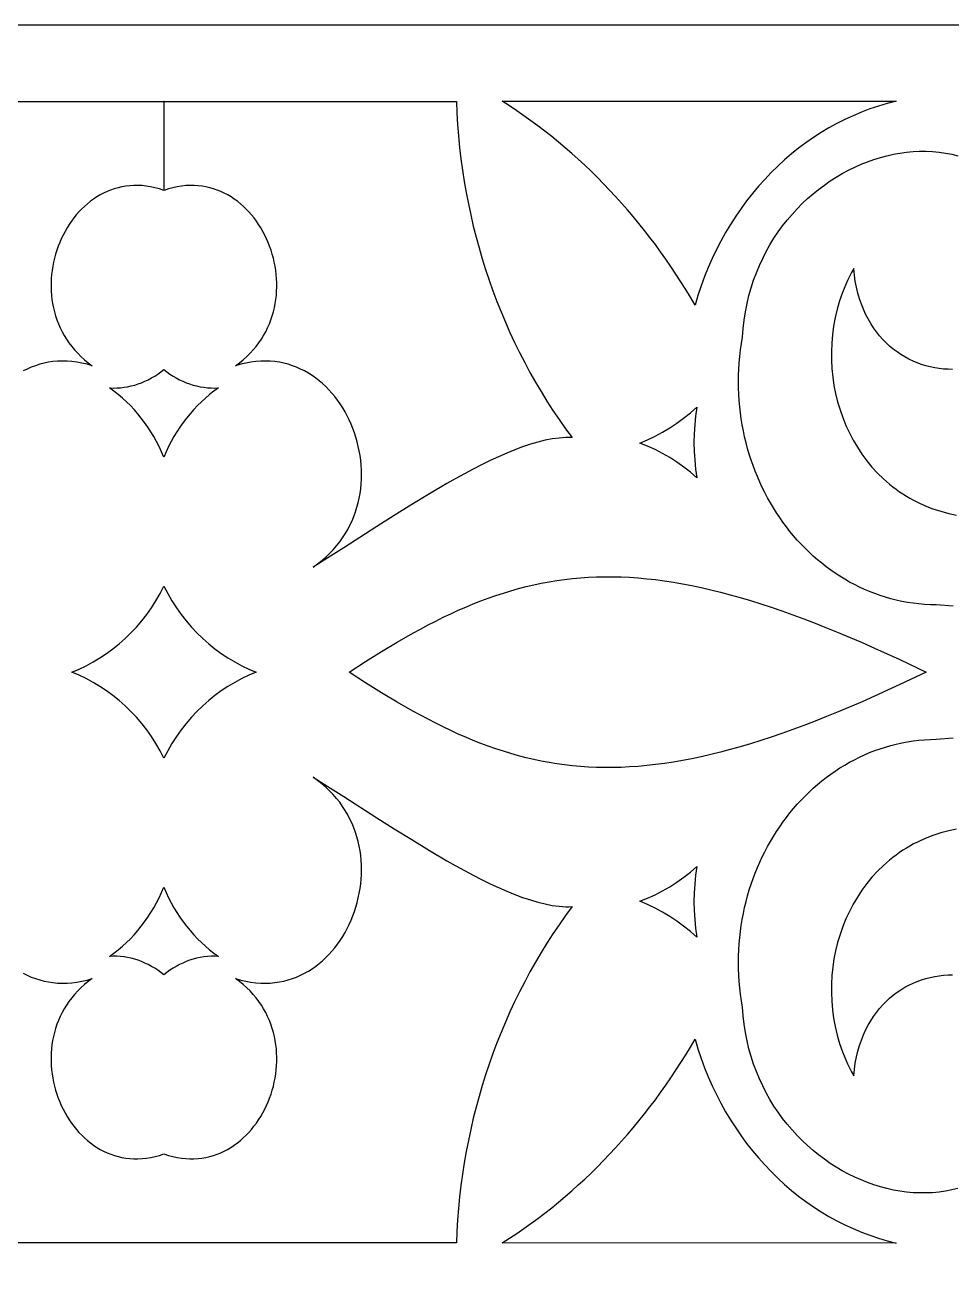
# Model space of a CAD drawing. Extents: x 1336 to 2036, y -730 to 370.
# Drawn here: x 1580.1 to 1640.9, y 242.7 to 325.2 of the extents above; entities that cross this region are included whole.
import ezdxf

# ---------------------------------------------------------------- set-up
doc = ezdxf.new("R2010")
doc.units = 0
doc.layers.add('LAYER_1', color=18, linetype='CONTINUOUS')
doc.layers.add('LAYER_2', color=4, linetype='CONTINUOUS')

msp = doc.modelspace()

# ---------------------------------------------------------------- linework, layer by layer
at = {"layer": 'LAYER_1'}
for points in [[(1570.012, 320.148), (1589.209, 320.148), (1589.204, 314.3), (1588.911, 314.396), (1588.622, 314.474), (1588.336, 314.536), (1588.054, 314.581), (1587.776, 314.611), (1587.502, 314.625), (1587.232, 314.624), (1586.967, 314.608), (1586.706, 314.578), (1586.45, 314.534), (1586.198, 314.477), (1585.952, 314.406), (1585.711, 314.323), (1585.476, 314.228), (1585.246, 314.121), (1585.022, 314.003), (1584.804, 313.873), (1584.592, 313.733), (1584.386, 313.583), (1584.187, 313.422), (1583.994, 313.253), (1583.809, 313.074), (1583.63, 312.887), (1583.458, 312.691), (1583.294, 312.488), (1583.138, 312.278), (1582.989, 312.06), (1582.848, 311.836), (1582.715, 311.605), (1582.59, 311.369), (1582.474, 311.128), (1582.366, 310.881), (1582.267, 310.63), (1582.177, 310.375), (1582.096, 310.116), (1582.024, 309.853), (1581.962, 309.588), (1581.91, 309.32), (1581.867, 309.05), (1581.834, 308.779), (1581.812, 308.506), (1581.799, 308.232), (1581.798, 307.957), (1581.807, 307.683), (1581.827, 307.408), (1581.857, 307.135), (1581.9, 306.862), (1581.953, 306.591), (1582.018, 306.322), (1582.095, 306.055), (1582.184, 305.791), (1582.284, 305.53), (1582.397, 305.272), (1582.523, 305.019), (1582.661, 304.769), (1582.812, 304.525), (1582.976, 304.285), (1583.153, 304.051), (1583.343, 303.824), (1583.547, 303.602), (1583.765, 303.387), (1583.996, 303.179), (1584.241, 302.979), (1584.501, 302.787), (1584.162, 302.885), (1583.828, 302.963), (1583.498, 303.022), (1583.173, 303.063), (1582.854, 303.087), (1582.539, 303.092), (1582.23, 303.082), (1581.927, 303.054), (1581.63, 303.011), (1581.338, 302.952), (1581.053, 302.878), (1580.774, 302.789), (1580.502, 302.686), (1580.236, 302.57), (1579.977, 302.44)], [(1641.034, 286.985), (1639.914, 287.073), (1639.53, 287.083), (1639.149, 287.104), (1638.771, 287.138), (1638.397, 287.184), (1638.026, 287.241), (1637.659, 287.309), (1637.296, 287.389), (1636.937, 287.48), (1636.582, 287.581), (1636.232, 287.694), (1635.885, 287.817), (1635.544, 287.95), (1635.207, 288.093), (1634.874, 288.246), (1634.547, 288.409), (1634.224, 288.582), (1633.907, 288.764), (1633.595, 288.956), (1633.288, 289.156), (1632.987, 289.366), (1632.692, 289.584), (1632.403, 289.81), (1632.119, 290.045), (1631.841, 290.289), (1631.57, 290.54), (1631.305, 290.799), (1631.047, 291.065), (1630.795, 291.34), (1630.549, 291.621), (1630.311, 291.909), (1630.079, 292.205), (1629.855, 292.507), (1629.638, 292.816), (1629.428, 293.131), (1629.226, 293.452), (1629.031, 293.78), (1628.844, 294.113), (1628.665, 294.452), (1628.494, 294.796), (1628.331, 295.146), (1628.177, 295.501), (1628.031, 295.86), (1627.893, 296.225), (1627.764, 296.594), (1627.644, 296.968), (1627.532, 297.345), (1627.43, 297.727), (1627.337, 298.113), (1627.253, 298.502), (1627.179, 298.895), (1627.114, 299.292), (1627.059, 299.691), (1627.014, 300.094), (1626.978, 300.499), (1626.953, 300.907), (1626.938, 301.317), (1626.934, 301.73), (1626.939, 302.144), (1626.956, 302.561), (1626.983, 302.979), (1627.021, 303.399), (1627.07, 303.82), (1627.13, 304.242), (1627.201, 304.666), (1627.242, 305.232), (1627.304, 305.788), (1627.388, 306.333), (1627.493, 306.868), (1627.618, 307.392), (1627.762, 307.904), (1627.925, 308.405), (1628.107, 308.895), (1628.306, 309.372), (1628.521, 309.837), (1628.753, 310.289), (1629.001, 310.729), (1629.264, 311.156), (1629.541, 311.569), (1629.831, 311.969), (1630.135, 312.356), (1630.451, 312.728), (1630.779, 313.086), (1631.118, 313.429), (1631.468, 313.758), (1631.827, 314.072), (1632.196, 314.37), (1632.573, 314.653), (1632.958, 314.921), (1633.351, 315.172), (1633.75, 315.407), (1634.155, 315.625), (1634.566, 315.827), (1634.981, 316.012), (1635.4, 316.179), (1635.823, 316.329), (1636.249, 316.461), (1636.677, 316.575), (1637.106, 316.671), (1637.536, 316.748), (1637.967, 316.807), (1638.397, 316.847), (1638.826, 316.867), (1639.254, 316.868), (1639.679, 316.849), (1640.101, 316.81), (1640.52, 316.751), (1640.934, 316.671), (1641.344, 316.57)], [(1640.991, 302.544), (1640.695, 302.55), (1640.4, 302.569), (1640.106, 302.602), (1639.814, 302.649), (1639.523, 302.709), (1639.236, 302.783), (1638.952, 302.871), (1638.671, 302.973), (1638.395, 303.088), (1638.123, 303.217), (1637.857, 303.36), (1637.597, 303.517), (1637.344, 303.688), (1637.097, 303.873), (1636.858, 304.071), (1636.627, 304.284), (1636.405, 304.511), (1636.191, 304.751), (1635.988, 305.006), (1635.794, 305.275), (1635.612, 305.558), (1635.441, 305.855), (1635.281, 306.166), (1635.134, 306.491), (1635, 306.831), (1634.88, 307.185), (1634.773, 307.553), (1634.681, 307.935), (1634.604, 308.332), (1634.542, 308.743), (1634.497, 309.169), (1634.356, 308.911), (1634.222, 308.651), (1634.095, 308.388), (1633.976, 308.123), (1633.76, 307.588), (1633.572, 307.045), (1633.412, 306.497), (1633.281, 305.944), (1633.177, 305.387), (1633.101, 304.828), (1633.052, 304.268), (1633.03, 303.709), (1633.035, 303.15), (1633.065, 302.594), (1633.122, 302.042), (1633.204, 301.494), (1633.311, 300.953), (1633.443, 300.419), (1633.6, 299.893), (1633.781, 299.377), (1633.986, 298.871), (1634.214, 298.378), (1634.466, 297.898), (1634.74, 297.432), (1635.038, 296.981), (1635.357, 296.548), (1635.699, 296.132), (1636.062, 295.735), (1636.446, 295.359), (1636.647, 295.178), (1636.852, 295.004), (1637.063, 294.835), (1637.278, 294.671), (1637.499, 294.514), (1637.725, 294.363), (1637.956, 294.218), (1638.192, 294.079), (1638.432, 293.947), (1638.678, 293.822), (1639.187, 293.593), (1639.7, 293.394), (1640.216, 293.224), (1640.736, 293.083), (1641.257, 292.97)], [(1641.344, 248.753), (1640.934, 248.653), (1640.52, 248.573), (1640.101, 248.514), (1639.679, 248.475), (1639.254, 248.456), (1638.826, 248.457), (1638.397, 248.477), (1637.967, 248.517), (1637.536, 248.575), (1637.106, 248.652), (1636.677, 248.748), (1636.249, 248.863), (1635.823, 248.995), (1635.4, 249.145), (1634.981, 249.312), (1634.566, 249.497), (1634.155, 249.698), (1633.75, 249.917), (1633.351, 250.152), (1632.958, 250.403), (1632.573, 250.67), (1632.196, 250.953), (1631.827, 251.252), (1631.468, 251.565), (1631.118, 251.894), (1630.779, 252.238), (1630.451, 252.596), (1630.135, 252.968), (1629.831, 253.354), (1629.541, 253.754), (1629.264, 254.168), (1629.001, 254.594), (1628.753, 255.034), (1628.521, 255.487), (1628.306, 255.952), (1628.107, 256.429), (1627.925, 256.918), (1627.762, 257.419), (1627.618, 257.932), (1627.493, 258.455), (1627.388, 258.99), (1627.304, 259.536), (1627.242, 260.092), (1627.201, 260.658), (1627.13, 261.081), (1627.07, 261.504), (1627.021, 261.925), (1626.983, 262.345), (1626.956, 262.763), (1626.939, 263.179), (1626.934, 263.594), (1626.938, 264.007), (1626.953, 264.417), (1626.978, 264.825), (1627.014, 265.23), (1627.059, 265.632), (1627.114, 266.032), (1627.179, 266.428), (1627.253, 266.821), (1627.337, 267.211), (1627.43, 267.596), (1627.532, 267.978), (1627.644, 268.356), (1627.764, 268.729), (1627.893, 269.099), (1628.031, 269.463), (1628.177, 269.823), (1628.331, 270.178), (1628.494, 270.527), (1628.665, 270.872), (1628.844, 271.211), (1629.031, 271.544), (1629.226, 271.871), (1629.428, 272.193), (1629.638, 272.508), (1629.855, 272.817), (1630.079, 273.119), (1630.311, 273.414), (1630.549, 273.703), (1630.795, 273.984), (1631.047, 274.258), (1631.305, 274.525), (1631.57, 274.784), (1631.841, 275.035), (1632.119, 275.278), (1632.403, 275.513), (1632.692, 275.74), (1632.987, 275.958), (1633.288, 276.167), (1633.595, 276.368), (1633.907, 276.559), (1634.224, 276.741), (1634.547, 276.914), (1634.874, 277.077), (1635.207, 277.23), (1635.544, 277.374), (1635.885, 277.507), (1636.232, 277.63), (1636.582, 277.742), (1636.937, 277.844), (1637.296, 277.935), (1637.659, 278.014), (1638.026, 278.083), (1638.397, 278.14), (1638.771, 278.185), (1639.149, 278.219), (1639.53, 278.241), (1639.914, 278.251), (1641.034, 278.339)], [(1579.977, 262.883), (1580.236, 262.754), (1580.502, 262.637), (1580.774, 262.534), (1581.053, 262.446), (1581.338, 262.372), (1581.63, 262.313), (1581.927, 262.269), (1582.23, 262.242), (1582.539, 262.231), (1582.854, 262.237), (1583.173, 262.26), (1583.498, 262.301), (1583.828, 262.361), (1584.162, 262.439), (1584.501, 262.536), (1584.241, 262.344), (1583.996, 262.144), (1583.765, 261.936), (1583.547, 261.722), (1583.343, 261.5), (1583.153, 261.272), (1582.976, 261.038), (1582.812, 260.799), (1582.661, 260.554), (1582.523, 260.305), (1582.398, 260.051), (1582.284, 259.794), (1582.184, 259.533), (1582.095, 259.269), (1582.018, 259.002), (1581.953, 258.733), (1581.9, 258.462), (1581.858, 258.189), (1581.827, 257.915), (1581.807, 257.641), (1581.798, 257.366), (1581.8, 257.092), (1581.812, 256.818), (1581.835, 256.545), (1581.867, 256.273), (1581.91, 256.003), (1581.963, 255.735), (1582.025, 255.47), (1582.097, 255.208), (1582.177, 254.949), (1582.268, 254.694), (1582.367, 254.442), (1582.474, 254.196), (1582.591, 253.954), (1582.716, 253.718), (1582.849, 253.488), (1582.99, 253.264), (1583.139, 253.046), (1583.295, 252.835), (1583.46, 252.632), (1583.631, 252.437), (1583.81, 252.249), (1583.996, 252.071), (1584.189, 251.901), (1584.388, 251.741), (1584.594, 251.591), (1584.806, 251.45), (1585.024, 251.321), (1585.248, 251.202), (1585.479, 251.095), (1585.714, 251), (1585.955, 250.917), (1586.202, 250.847), (1586.453, 250.789), (1586.71, 250.746), (1586.971, 250.716), (1587.236, 250.7), (1587.506, 250.699), (1587.781, 250.713), (1588.059, 250.742), (1588.341, 250.788), (1588.627, 250.849), (1588.916, 250.928), (1589.209, 251.023), (1589.502, 250.928), (1589.791, 250.849), (1590.077, 250.788), (1590.359, 250.742), (1590.638, 250.713), (1590.912, 250.699), (1591.182, 250.7), (1591.448, 250.716), (1591.709, 250.746), (1591.965, 250.789), (1592.217, 250.847), (1592.463, 250.917), (1592.704, 251), (1592.94, 251.095), (1593.17, 251.202), (1593.394, 251.321), (1593.612, 251.45), (1593.825, 251.591), (1594.03, 251.741), (1594.23, 251.901), (1594.422, 252.071), (1594.608, 252.249), (1594.787, 252.437), (1594.959, 252.632), (1595.123, 252.835), (1595.28, 253.046), (1595.429, 253.264), (1595.57, 253.488), (1595.703, 253.718), (1595.828, 253.954), (1595.944, 254.196), (1596.052, 254.442), (1596.151, 254.694), (1596.241, 254.949), (1596.322, 255.208), (1596.394, 255.47), (1596.456, 255.735), (1596.508, 256.003), (1596.551, 256.273), (1596.584, 256.545), (1596.606, 256.818), (1596.619, 257.092), (1596.62, 257.366), (1596.612, 257.641), (1596.592, 257.915), (1596.561, 258.189), (1596.519, 258.462), (1596.465, 258.733), (1596.4, 259.002), (1596.323, 259.269), (1596.235, 259.533), (1596.134, 259.794), (1596.021, 260.051), (1595.895, 260.305), (1595.757, 260.554), (1595.606, 260.799), (1595.443, 261.038), (1595.266, 261.272), (1595.075, 261.5), (1594.871, 261.722), (1594.654, 261.936), (1594.423, 262.144), (1594.177, 262.344), (1593.918, 262.536), (1594.257, 262.439), (1594.591, 262.361), (1594.921, 262.301), (1595.245, 262.26), (1595.565, 262.237), (1595.879, 262.231), (1596.188, 262.242), (1596.491, 262.269), (1596.789, 262.313), (1597.08, 262.372), (1597.365, 262.446), (1597.644, 262.534), (1597.917, 262.637), (1598.182, 262.754), (1598.441, 262.883), (1598.693, 263.025), (1598.938, 263.18), (1599.175, 263.347), (1599.404, 263.524), (1599.626, 263.713), (1599.84, 263.912), (1600.046, 264.121), (1600.243, 264.34), (1600.432, 264.567), (1600.613, 264.803), (1600.784, 265.048), (1600.947, 265.3), (1601.1, 265.559), (1601.244, 265.824), (1601.378, 266.096), (1601.503, 266.374), (1601.618, 266.658), (1601.722, 266.946), (1601.817, 267.238), (1601.901, 267.534), (1601.974, 267.834), (1602.037, 268.137), (1602.088, 268.443), (1602.129, 268.75), (1602.158, 269.059), (1602.176, 269.369), (1602.182, 269.68), (1602.176, 269.992), (1602.158, 270.303), (1602.128, 270.613), (1602.085, 270.922), (1602.03, 271.23), (1601.962, 271.535), (1601.881, 271.838), (1601.788, 272.138), (1601.68, 272.434), (1601.56, 272.727), (1601.426, 273.015), (1601.278, 273.298), (1601.115, 273.576), (1600.939, 273.848), (1600.749, 274.114), (1600.544, 274.373), (1600.324, 274.625), (1600.089, 274.869), (1599.839, 275.105), (1599.574, 275.333), (1599.294, 275.552), (1598.998, 275.761), (1599.981, 275.156), (1601.014, 274.503), (1603.197, 273.104), (1604.33, 272.382), (1605.479, 271.661), (1606.636, 270.955), (1607.793, 270.274), (1608.368, 269.948), (1608.94, 269.632), (1609.508, 269.33), (1610.07, 269.042), (1610.626, 268.769), (1611.174, 268.514), (1611.714, 268.278), (1612.244, 268.063), (1612.763, 267.869), (1613.27, 267.699), (1613.765, 267.554), (1614.246, 267.436), (1614.711, 267.346), (1615.161, 267.285), (1615.38, 267.267), (1615.594, 267.256), (1615.803, 267.254), (1616.008, 267.26), (1615.578, 266.673), (1615.159, 266.077), (1614.752, 265.473), (1614.357, 264.86), (1613.973, 264.239), (1613.602, 263.61), (1613.243, 262.973), (1612.896, 262.328), (1612.561, 261.676), (1612.238, 261.017), (1611.928, 260.351), (1611.63, 259.679), (1611.345, 259), (1611.072, 258.314), (1610.813, 257.623), (1610.565, 256.926), (1610.331, 256.224), (1610.11, 255.516), (1609.901, 254.803), (1609.706, 254.085), (1609.524, 253.363), (1609.355, 252.636), (1609.199, 251.905), (1609.057, 251.17), (1608.928, 250.432), (1608.813, 249.69), (1608.711, 248.944), (1608.623, 248.196), (1608.549, 247.444), (1608.489, 246.69), (1608.442, 245.934), (1608.41, 245.176), (1589.216, 245.175), (1570.012, 245.176)], [(1641.257, 272.353), (1640.736, 272.241), (1640.216, 272.1), (1639.7, 271.93), (1639.187, 271.73), (1638.678, 271.502), (1638.432, 271.376), (1638.192, 271.244), (1637.956, 271.106), (1637.725, 270.961), (1637.499, 270.81), (1637.278, 270.652), (1637.063, 270.489), (1636.852, 270.32), (1636.647, 270.145), (1636.446, 269.965), (1636.062, 269.588), (1635.699, 269.192), (1635.357, 268.776), (1635.038, 268.342), (1634.74, 267.892), (1634.466, 267.426), (1634.214, 266.946), (1633.986, 266.452), (1633.781, 265.947), (1633.6, 265.43), (1633.443, 264.905), (1633.311, 264.37), (1633.204, 263.829), (1633.122, 263.282), (1633.065, 262.729), (1633.035, 262.173), (1633.03, 261.615), (1633.052, 261.055), (1633.101, 260.495), (1633.177, 259.936), (1633.281, 259.38), (1633.412, 258.827), (1633.572, 258.278), (1633.76, 257.736), (1633.976, 257.2), (1634.095, 256.935), (1634.222, 256.673), (1634.356, 256.413), (1634.497, 256.155), (1634.542, 256.58), (1634.604, 256.991), (1634.681, 257.388), (1634.773, 257.771), (1634.88, 258.139), (1635, 258.493), (1635.134, 258.832), (1635.281, 259.158), (1635.441, 259.469), (1635.612, 259.766), (1635.794, 260.049), (1635.988, 260.318), (1636.191, 260.572), (1636.405, 260.813), (1636.627, 261.04), (1636.858, 261.252), (1637.097, 261.451), (1637.344, 261.636), (1637.597, 261.806), (1637.857, 261.963), (1638.123, 262.106), (1638.395, 262.235), (1638.671, 262.351), (1638.952, 262.452), (1639.236, 262.54), (1639.523, 262.614), (1639.814, 262.675), (1640.106, 262.721), (1640.4, 262.754), (1640.695, 262.774), (1640.991, 262.779)]]:
    msp.add_lwpolyline(points, dxfattribs=at)
for points in [[(1589.216, 320.148), (1589.214, 320.148), (1589.209, 320.148), (1589.209, 320.148), (1589.214, 320.148), (1589.216, 320.148)], [(1608.41, 320.148), (1608.442, 319.39), (1608.489, 318.633), (1608.549, 317.879), (1608.623, 317.128), (1608.711, 316.379), (1608.813, 315.634), (1608.928, 314.892), (1609.057, 314.153), (1609.199, 313.418), (1609.355, 312.687), (1609.524, 311.96), (1609.706, 311.238), (1609.901, 310.52), (1610.11, 309.807), (1610.331, 309.1), (1610.565, 308.397), (1610.813, 307.7), (1611.072, 307.009), (1611.345, 306.324), (1611.63, 305.645), (1611.928, 304.972), (1612.238, 304.306), (1612.561, 303.647), (1612.896, 302.996), (1613.243, 302.351), (1613.602, 301.714), (1613.973, 301.085), (1614.357, 300.464), (1614.752, 299.851), (1615.159, 299.246), (1615.578, 298.65), (1616.008, 298.063), (1615.803, 298.07), (1615.594, 298.067), (1615.38, 298.057), (1615.161, 298.038), (1614.711, 297.978), (1614.246, 297.888), (1613.765, 297.77), (1613.27, 297.625), (1612.763, 297.455), (1612.244, 297.261), (1611.714, 297.045), (1611.174, 296.809), (1610.626, 296.554), (1610.07, 296.282), (1609.508, 295.994), (1608.94, 295.691), (1608.368, 295.376), (1607.793, 295.049), (1606.636, 294.369), (1605.479, 293.662), (1604.33, 292.942), (1603.197, 292.22), (1601.014, 290.82), (1599.981, 290.168), (1598.998, 289.563), (1599.294, 289.772), (1599.574, 289.991), (1599.839, 290.218), (1600.089, 290.454), (1600.324, 290.699), (1600.544, 290.951), (1600.749, 291.21), (1600.939, 291.476), (1601.115, 291.748), (1601.278, 292.026), (1601.426, 292.309), (1601.56, 292.597), (1601.68, 292.889), (1601.788, 293.186), (1601.881, 293.486), (1601.962, 293.788), (1602.03, 294.094), (1602.085, 294.401), (1602.128, 294.711), (1602.158, 295.021), (1602.176, 295.332), (1602.182, 295.643), (1602.176, 295.954), (1602.158, 296.264), (1602.129, 296.573), (1602.088, 296.881), (1602.037, 297.186), (1601.974, 297.489), (1601.901, 297.789), (1601.817, 298.086), (1601.722, 298.378), (1601.618, 298.666), (1601.503, 298.949), (1601.378, 299.227), (1601.244, 299.499), (1601.1, 299.765), (1600.947, 300.024), (1600.784, 300.276), (1600.613, 300.52), (1600.432, 300.756), (1600.243, 300.984), (1600.046, 301.202), (1599.84, 301.412), (1599.626, 301.611), (1599.404, 301.799), (1599.175, 301.977), (1598.938, 302.143), (1598.693, 302.298), (1598.441, 302.44), (1598.182, 302.57), (1597.917, 302.686), (1597.644, 302.789), (1597.365, 302.878), (1597.08, 302.952), (1596.789, 303.011), (1596.491, 303.054), (1596.188, 303.082), (1595.879, 303.092), (1595.565, 303.087), (1595.245, 303.063), (1594.921, 303.022), (1594.591, 302.963), (1594.257, 302.885), (1593.918, 302.787), (1594.177, 302.979), (1594.423, 303.179), (1594.654, 303.387), (1594.871, 303.602), (1595.075, 303.824), (1595.266, 304.051), (1595.443, 304.285), (1595.606, 304.525), (1595.757, 304.769), (1595.895, 305.019), (1596.021, 305.272), (1596.134, 305.53), (1596.235, 305.791), (1596.324, 306.055), (1596.4, 306.322), (1596.465, 306.591), (1596.519, 306.862), (1596.561, 307.135), (1596.592, 307.408), (1596.612, 307.683), (1596.621, 307.957), (1596.619, 308.232), (1596.607, 308.506), (1596.584, 308.779), (1596.551, 309.05), (1596.509, 309.32), (1596.456, 309.588), (1596.394, 309.853), (1596.322, 310.116), (1596.242, 310.375), (1596.152, 310.63), (1596.053, 310.881), (1595.945, 311.128), (1595.829, 311.369), (1595.704, 311.605), (1595.571, 311.836), (1595.43, 312.06), (1595.281, 312.278), (1595.124, 312.488), (1594.96, 312.691), (1594.789, 312.887), (1594.61, 313.074), (1594.424, 313.253), (1594.232, 313.422), (1594.032, 313.583), (1593.827, 313.733), (1593.615, 313.873), (1593.397, 314.003), (1593.172, 314.121), (1592.943, 314.228), (1592.707, 314.323), (1592.466, 314.406), (1592.22, 314.477), (1591.969, 314.534), (1591.712, 314.578), (1591.452, 314.608), (1591.186, 314.624), (1590.916, 314.625), (1590.642, 314.611), (1590.364, 314.581), (1590.082, 314.536), (1589.796, 314.474), (1589.507, 314.396), (1589.215, 314.3), (1589.216, 320.148)], [(1637.275, 320.155), (1636.697, 320.007), (1636.125, 319.837), (1635.561, 319.647), (1635.005, 319.437), (1634.458, 319.207), (1633.918, 318.958), (1633.388, 318.689), (1632.867, 318.402), (1632.356, 318.096), (1631.855, 317.772), (1631.364, 317.43), (1630.883, 317.071), (1630.414, 316.694), (1629.956, 316.301), (1629.511, 315.892), (1629.077, 315.467), (1628.655, 315.026), (1628.247, 314.569), (1627.852, 314.098), (1627.47, 313.612), (1627.103, 313.112), (1626.749, 312.598), (1626.41, 312.07), (1626.087, 311.53), (1625.778, 310.976), (1625.486, 310.41), (1625.209, 309.832), (1624.949, 309.242), (1624.706, 308.64), (1624.48, 308.028), (1624.271, 307.404), (1624.081, 306.77), (1623.778, 307.287), (1623.468, 307.799), (1623.152, 308.304), (1622.829, 308.804), (1622.5, 309.298), (1622.164, 309.786), (1621.823, 310.268), (1621.475, 310.743), (1621.12, 311.213), (1620.76, 311.677), (1620.394, 312.134), (1620.021, 312.584), (1619.643, 313.029), (1619.259, 313.467), (1618.869, 313.898), (1618.474, 314.322), (1618.072, 314.74), (1617.666, 315.151), (1617.253, 315.555), (1616.836, 315.953), (1616.413, 316.343), (1615.985, 316.726), (1615.551, 317.102), (1615.112, 317.471), (1614.669, 317.832), (1614.22, 318.186), (1613.766, 318.533), (1613.308, 318.872), (1612.844, 319.203), (1612.376, 319.527), (1611.904, 319.843), (1611.426, 320.152)], [(1589.209, 302.543), (1589.404, 302.388), (1589.605, 302.242), (1589.81, 302.107), (1590.02, 301.982), (1590.234, 301.868), (1590.452, 301.764), (1590.674, 301.67), (1590.899, 301.588), (1591.127, 301.516), (1591.358, 301.455), (1591.591, 301.405), (1591.827, 301.367), (1592.064, 301.34), (1592.303, 301.324), (1592.542, 301.32), (1592.783, 301.328), (1592.493, 301.118), (1592.21, 300.897), (1591.936, 300.665), (1591.67, 300.423), (1591.413, 300.169), (1591.164, 299.906), (1590.924, 299.633), (1590.694, 299.351), (1590.473, 299.059), (1590.262, 298.759), (1590.061, 298.45), (1589.869, 298.133), (1589.688, 297.807), (1589.518, 297.474), (1589.358, 297.134), (1589.209, 296.787), (1589.06, 297.134), (1588.901, 297.474), (1588.73, 297.807), (1588.549, 298.133), (1588.358, 298.45), (1588.156, 298.759), (1587.945, 299.059), (1587.724, 299.351), (1587.494, 299.633), (1587.254, 299.906), (1587.006, 300.169), (1586.748, 300.423), (1586.482, 300.665), (1586.208, 300.897), (1585.926, 301.118), (1585.635, 301.328), (1585.876, 301.32), (1586.116, 301.324), (1586.355, 301.34), (1586.592, 301.367), (1586.827, 301.405), (1587.06, 301.455), (1587.291, 301.516), (1587.52, 301.588), (1587.745, 301.67), (1587.966, 301.764), (1588.185, 301.868), (1588.399, 301.982), (1588.609, 302.107), (1588.814, 302.242), (1589.014, 302.388)], [(1624.203, 300.057), (1624.12, 299.482), (1624.06, 298.903), (1624.024, 298.323), (1624.012, 297.742), (1624.024, 297.16), (1624.06, 296.58), (1624.12, 296.001), (1624.203, 295.426), (1623.778, 295.791), (1623.339, 296.133), (1622.888, 296.454), (1622.425, 296.751), (1621.95, 297.026), (1621.465, 297.276), (1620.97, 297.503), (1620.465, 297.705), (1620.967, 297.924), (1621.461, 298.166), (1621.944, 298.429), (1622.418, 298.713), (1622.882, 299.019), (1623.334, 299.345), (1623.775, 299.691)], [(1601.382, 282.662), (1602.451, 283.356), (1603.5, 284.014), (1604.532, 284.634), (1605.549, 285.216), (1606.052, 285.493), (1606.553, 285.759), (1607.052, 286.016), (1607.549, 286.262), (1608.045, 286.499), (1608.539, 286.725), (1609.032, 286.94), (1609.524, 287.146), (1610.017, 287.34), (1610.509, 287.524), (1611.002, 287.697), (1611.496, 287.859), (1611.991, 288.011), (1612.487, 288.151), (1612.985, 288.28), (1613.486, 288.397), (1613.989, 288.504), (1614.495, 288.598), (1615.004, 288.682), (1615.516, 288.753), (1616.033, 288.813), (1616.554, 288.86), (1617.079, 288.896), (1617.609, 288.919), (1618.145, 288.931), (1618.686, 288.93), (1619.233, 288.916), (1619.787, 288.89), (1620.347, 288.852), (1620.914, 288.801), (1621.489, 288.736), (1622.071, 288.659), (1622.661, 288.569), (1623.26, 288.466), (1623.868, 288.349), (1624.484, 288.22), (1625.11, 288.076), (1625.746, 287.919), (1626.391, 287.749), (1627.048, 287.565), (1627.715, 287.366), (1628.393, 287.154), (1629.082, 286.928), (1629.784, 286.688), (1630.497, 286.433), (1631.223, 286.164), (1631.962, 285.881), (1632.715, 285.583), (1633.48, 285.27), (1634.26, 284.943), (1635.054, 284.6), (1635.862, 284.243), (1637.524, 283.483), (1639.249, 282.662), (1637.524, 281.841), (1635.862, 281.081), (1635.054, 280.723), (1634.26, 280.381), (1633.48, 280.053), (1632.715, 279.741), (1631.962, 279.443), (1631.223, 279.159), (1630.497, 278.89), (1629.784, 278.636), (1629.082, 278.395), (1628.393, 278.169), (1627.715, 277.957), (1627.048, 277.759), (1626.391, 277.575), (1625.746, 277.404), (1625.11, 277.247), (1624.484, 277.104), (1623.868, 276.974), (1623.26, 276.858), (1622.661, 276.754), (1622.071, 276.664), (1621.489, 276.587), (1620.914, 276.523), (1620.347, 276.472), (1619.787, 276.433), (1619.233, 276.407), (1618.686, 276.394), (1618.145, 276.393), (1617.609, 276.404), (1617.079, 276.428), (1616.554, 276.463), (1616.033, 276.511), (1615.516, 276.571), (1615.004, 276.642), (1614.495, 276.725), (1613.989, 276.82), (1613.486, 276.926), (1612.985, 277.044), (1612.487, 277.173), (1611.991, 277.313), (1611.496, 277.464), (1611.002, 277.626), (1610.509, 277.799), (1610.017, 277.983), (1609.524, 278.178), (1609.032, 278.383), (1608.539, 278.599), (1608.045, 278.825), (1607.549, 279.061), (1607.052, 279.308), (1606.553, 279.564), (1605.549, 280.107), (1604.532, 280.689), (1603.5, 281.31), (1602.451, 281.967)], [(1589.209, 288.318), (1589.462, 287.826), (1589.735, 287.35), (1590.028, 286.891), (1590.339, 286.45), (1590.668, 286.027), (1591.014, 285.622), (1591.376, 285.236), (1591.755, 284.869), (1592.148, 284.521), (1592.556, 284.193), (1592.977, 283.885), (1593.411, 283.598), (1593.857, 283.331), (1594.315, 283.086), (1594.783, 282.863), (1595.261, 282.662), (1594.783, 282.461), (1594.315, 282.237), (1593.857, 281.992), (1593.411, 281.726), (1592.977, 281.439), (1592.556, 281.131), (1592.148, 280.803), (1591.755, 280.455), (1591.376, 280.088), (1591.014, 279.702), (1590.668, 279.297), (1590.339, 278.874), (1590.028, 278.432), (1589.735, 277.974), (1589.462, 277.498), (1589.209, 277.005), (1588.956, 277.498), (1588.683, 277.974), (1588.391, 278.432), (1588.08, 278.874), (1587.751, 279.297), (1587.405, 279.702), (1587.042, 280.088), (1586.664, 280.455), (1586.27, 280.803), (1585.863, 281.131), (1585.441, 281.439), (1585.007, 281.726), (1584.561, 281.992), (1584.104, 282.237), (1583.635, 282.461), (1583.157, 282.662), (1583.635, 282.863), (1584.104, 283.086), (1584.561, 283.331), (1585.007, 283.598), (1585.441, 283.885), (1585.863, 284.193), (1586.27, 284.521), (1586.664, 284.869), (1587.042, 285.236), (1587.405, 285.622), (1587.751, 286.027), (1588.08, 286.45), (1588.391, 286.891), (1588.683, 287.35), (1588.956, 287.826)], [(1624.203, 269.898), (1624.12, 269.322), (1624.06, 268.744), (1624.024, 268.163), (1624.012, 267.582), (1624.024, 267.001), (1624.06, 266.42), (1624.12, 265.842), (1624.203, 265.266), (1623.775, 265.632), (1623.334, 265.979), (1622.882, 266.305), (1622.418, 266.61), (1621.944, 266.895), (1621.461, 267.158), (1620.967, 267.399), (1620.465, 267.619), (1620.97, 267.821), (1621.465, 268.047), (1621.95, 268.298), (1622.425, 268.572), (1622.888, 268.87), (1623.339, 269.19), (1623.778, 269.533)], [(1589.209, 268.537), (1589.358, 268.189), (1589.518, 267.849), (1589.688, 267.516), (1589.869, 267.191), (1590.061, 266.874), (1590.262, 266.565), (1590.473, 266.264), (1590.694, 265.973), (1590.924, 265.69), (1591.164, 265.417), (1591.413, 265.154), (1591.67, 264.901), (1591.936, 264.658), (1592.21, 264.426), (1592.493, 264.205), (1592.783, 263.996), (1592.542, 264.003), (1592.303, 263.999), (1592.064, 263.984), (1591.827, 263.957), (1591.591, 263.918), (1591.358, 263.868), (1591.127, 263.808), (1590.899, 263.736), (1590.674, 263.653), (1590.452, 263.56), (1590.234, 263.456), (1590.02, 263.341), (1589.81, 263.216), (1589.605, 263.081), (1589.404, 262.936), (1589.209, 262.781), (1589.014, 262.936), (1588.814, 263.081), (1588.609, 263.216), (1588.399, 263.341), (1588.185, 263.456), (1587.966, 263.56), (1587.745, 263.653), (1587.52, 263.736), (1587.291, 263.808), (1587.06, 263.868), (1586.827, 263.918), (1586.592, 263.957), (1586.355, 263.984), (1586.116, 263.999), (1585.876, 264.003), (1585.635, 263.996), (1585.926, 264.205), (1586.208, 264.426), (1586.482, 264.658), (1586.748, 264.901), (1587.006, 265.154), (1587.254, 265.417), (1587.494, 265.69), (1587.724, 265.973), (1587.945, 266.264), (1588.156, 266.565), (1588.358, 266.874), (1588.549, 267.191), (1588.73, 267.516), (1588.901, 267.849), (1589.06, 268.189)], [(1624.081, 258.553), (1624.271, 257.919), (1624.48, 257.296), (1624.706, 256.683), (1624.949, 256.082), (1625.209, 255.492), (1625.486, 254.914), (1625.778, 254.347), (1626.087, 253.794), (1626.41, 253.253), (1626.749, 252.726), (1627.103, 252.212), (1627.47, 251.711), (1627.852, 251.226), (1628.247, 250.754), (1628.655, 250.298), (1629.077, 249.857), (1629.511, 249.432), (1629.956, 249.022), (1630.414, 248.629), (1630.883, 248.253), (1631.364, 247.894), (1631.855, 247.552), (1632.356, 247.228), (1632.867, 246.922), (1633.388, 246.635), (1633.918, 246.366), (1634.458, 246.116), (1635.005, 245.886), (1635.561, 245.676), (1636.125, 245.486), (1636.697, 245.317), (1637.275, 245.169), (1611.426, 245.172), (1611.904, 245.48), (1612.376, 245.796), (1612.844, 246.12), (1613.308, 246.452), (1613.766, 246.791), (1614.22, 247.138), (1614.669, 247.492), (1615.112, 247.853), (1615.551, 248.222), (1615.985, 248.598), (1616.413, 248.981), (1616.836, 249.371), (1617.253, 249.768), (1617.666, 250.172), (1618.072, 250.583), (1618.474, 251.001), (1618.869, 251.426), (1619.259, 251.857), (1619.643, 252.295), (1620.021, 252.739), (1620.394, 253.19), (1620.76, 253.647), (1621.12, 254.11), (1621.475, 254.58), (1621.823, 255.056), (1622.164, 255.538), (1622.5, 256.026), (1622.829, 256.52), (1623.152, 257.019), (1623.468, 257.525), (1623.778, 258.036)]]:
    msp.add_lwpolyline(points, close=True, dxfattribs=at)
at = {"layer": 'LAYER_2'}
msp.add_lwpolyline([(1990.721, -684.831), (1990.721, 325.155), (1380.735, 325.155), (1380.735, -684.831)], close=True, dxfattribs=at)

doc.saveas('drawing.dxf')
